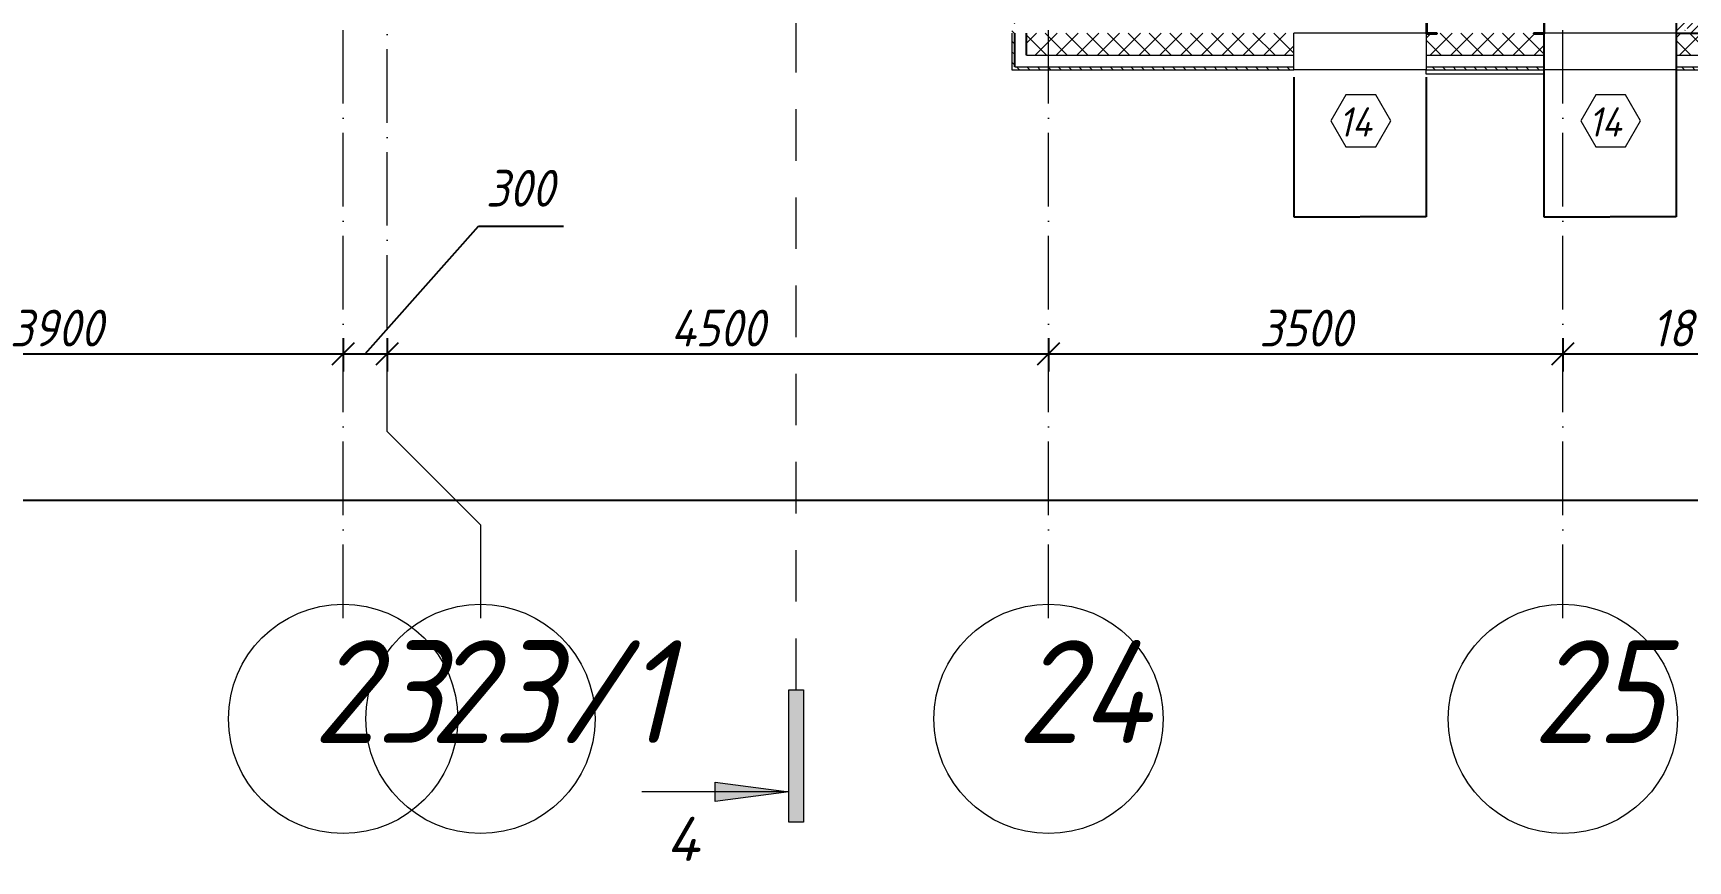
# Model space of a CAD drawing. Header units: millimetres. Extents: x 12986 to 523328, y -9759 to 30092.
# Drawn here: x 144448 to 155708, y -5732 to -100 of the extents above; entities that cross this region are included whole.
import ezdxf

# ---------------------------------------------------------------- set-up
doc = ezdxf.new("R2010")
doc.units = ezdxf.units.MM
doc.linetypes.add('01 Штриховая _4 мм_', pattern=[600, 350, -250])
doc.linetypes.add('50_200_ШТРИХ_1Т_ш5_п1_п1_', pattern=[700.0000000000001, 500.0000000000001, -100, 0, -100])
for name, color, linetype, lineweight in [('A-ANNO-DIMS', 7, 'Continuous', 9), ('A-DETL', 7, 'Continuous', 9), ('A-GENM-1', 7, 'Continuous', 25), ('A-GLAZ-IDEN', 7, 'Continuous', 9), ('A-WALL', 7, 'Continuous', 5), ('A-WALL-1', 7, 'Continuous', 25), ('A-WALL-8', 7, 'Continuous', 9), ('A-WALL-FNSH-1', 7, 'Continuous', 9), ('A-WALL-PATT-1', 7, 'Continuous', 5), ('G-ANNO-SYMB-1', 7, '01 Штриховая _4 мм_', 9), ('I-WALL', 7, 'Continuous', 5), ('S-COLS', 7, 'Continuous', 9), ('S-COLS-1', 7, 'Continuous', 5), ('S-COLS-2', 7, 'Continuous', 25), ('Оси', 7, 'Continuous', 9), ('Оси-1', 7, 'Continuous', 20), ('Оси-2', 7, '50_200_ШТРИХ_1Т_ш5_п1_п1_', 9)]:
    doc.layers.add(name, color=color, linetype=linetype, lineweight=lineweight)
doc.styles.add('ISOCPEUR_I_1', font='isocpeui.ttf', dxfattribs={"width": 0.9, "height": 249.9999999999997})
doc.styles.add('ISOCPEUR_I_2', font='isocpeui.ttf', dxfattribs={"height": 299.9999999999997})
doc.styles.add('ISOCPEUR_I_3', font='isocpeui.ttf', dxfattribs={"width": 0.9, "height": 200})
doc.dimstyles.new('ISO-2_5_0_9К_БОЛЬШОЙ__с_подложкой_', dxfattribs={"dimscale": 304.8, "dimtxt": 248.9952939525788, "dimasz": 0.4921259842519685, "dimexe": 0.3937007874015748, "dimexo": 0, "dimgap": 0.1640419947506562, "dimtad": 1, "dimdec": 0, "dimzin": 0, "dimdsep": 46, "dimtxsty": 'ISOCPEUR_I_1', "dimblk1": 'OBLIQUE', "dimblk2": 'OBLIQUE', "dimsah": 1, "dimcen": 0.09, "dimdle": 0.3937007874015748, "dimazin": 0, "dimtfac": 1, "dimtdec": 4, "dimtix": 1, "dimtmove": 0, "dimatfit": 3, "dimfxl": 1, "dimtvp": 1, "dimtfill": 1, "dimtolj": 1, "dimtzin": 0, "dimarcsym": 2})
doc.dimstyles.new('ISO-2_5_0_9К_БОЛЬШОЙ__с_подложкой__1', dxfattribs={"dimscale": 304.8, "dimtxt": 248.9952939525788, "dimasz": 0.4921259842519685, "dimexe": 0.3937007874015748, "dimexo": 0, "dimgap": 0.1640419947506562, "dimtad": 1, "dimdec": 0, "dimzin": 0, "dimdsep": 46, "dimtxsty": 'ISOCPEUR_I_1', "dimblk1": 'OBLIQUE', "dimblk2": 'OBLIQUE', "dimsah": 1, "dimcen": 0.09, "dimdle": 0.3937007874015748, "dimazin": 0, "dimtfac": 1, "dimtdec": 4, "dimtix": 1, "dimtmove": 1, "dimatfit": 3, "dimfxl": 1, "dimtvp": 1, "dimtfill": 1, "dimtolj": 1, "dimtzin": 0, "dimarcsym": 2})
doc.dimstyles.new('ISO-2_5_0_9К_БОЛЬШОЙ__с_подложкой__2', dxfattribs={"dimscale": 304.8, "dimtxt": 248.9952939525788, "dimasz": 0.4921259842519685, "dimexe": 0.3937007874015748, "dimexo": 0, "dimgap": 0.1640419947506562, "dimtad": 1, "dimdec": 0, "dimzin": 0, "dimdsep": 46, "dimtxsty": 'ISOCPEUR_I_1', "dimblk1": 'OBLIQUE', "dimblk2": 'OBLIQUE', "dimsah": 1, "dimcen": 0.09, "dimdle": 0.3937007874015748, "dimazin": 0, "dimtfac": 1, "dimtdec": 4, "dimtix": 1, "dimtmove": 2, "dimatfit": 3, "dimfxl": 1, "dimtvp": 1, "dimtfill": 1, "dimtolj": 1, "dimtzin": 0, "dimarcsym": 2})
doc.dimstyles.get("Standard").update_dxf_attribs({"dimtxt": 0.18, "dimasz": 0.18, "dimexe": 0.18, "dimexo": 0.0625, "dimgap": 0.09, "dimtad": 0, "dimtih": 1, "dimtoh": 1, "dimdec": 4, "dimzin": 0, "dimdsep": 46, "dimtxsty": 'Standard', "dimcen": 0.09, "dimadec": 0, "dimazin": 0, "dimtfac": 1, "dimtdec": 4, "dimtofl": 0, "dimtmove": 0, "dimatfit": 3, "dimfxl": 1, "dimtolj": 1, "dimtzin": 0, "dimarcsym": 0})
pattern_1 = [(135, (61996.89328478048, 0), (-35.35533905932738, -35.35533905932737), [])]

# ---------------------------------------------------------------- blocks, each defined once
blk = doc.blocks.new('BSC_Колонна _Прямоугольная - 250х900-V17-АР1_Кладочный план 1 этажа')
at = {"layer": 'S-COLS-1'}
h = blk.add_hatch(dxfattribs=at)
h.set_pattern_fill('FP_35', color=256, style=0, pattern_type=2)
h.set_pattern_definition([(45, (-94080, -25), (-57.02462636878913, 57.02462636878913), []), (45, (-94022.975, -25), (-57.02462636878913, 57.02462636878913), [100.806, -20.161, 3.353, -16.808])])
h.paths.add_polyline_path([(-449.9999999998803, -125.0000000000062), (450.0000000000883, -124.9999999999976), (450.0000000000883, 124.9999999999889), (-449.9999999998803, 124.9999999999889)], flags=0)
at = {"layer": 'S-COLS-2'}
for p, q in [((449.9999999999999, 125), (-450.0000000000001, 124.9999999999994)), ((-450.0000000000001, 124.9999999999994), (-449.9999999999953, -124.9999999999999)), ((449.9999999999998, -124.999999999992), (449.9999999999999, 125)), ((-449.9999999999953, -124.9999999999999), (449.9999999999998, -124.999999999992))]:
    blk.add_line(p, q, dxfattribs=at)
blk = doc.blocks.new('Фахверк_СКБ_Уголок - Ф-11_200х2500 h-26914022-АР1_Кладочный план 1 этажа')
at = {"layer": 'A-GENM-1'}
for p, q in [((199.9999999999932, 156.0000000000034), (124.9999999999923, 156.0000000000034)), ((124.9999999999923, 156.0000000000034), (124.9999999999923, 81.00000000000361)), ((130.9999999999933, 81.00000000000361), (130.9999999999933, 150.0000000000029)), ((130.9999999999933, 150.0000000000029), (199.9999999999932, 150.0000000000029)), ((199.9999999999932, 150.0000000000029), (199.9999999999932, 156.0000000000034)), ((124.9999999999923, 81.00000000000361), (130.9999999999933, 81.00000000000361)), ((130.9999999999926, 19.00000000000922), (124.9999999999923, 19.00000000000922)), ((124.9999999999923, 19.00000000000922), (124.9999999999923, -55.99999999999103)), ((130.9999999999926, -49.99999999999053), (130.9999999999926, 19.00000000000922)), ((124.9999999999923, -55.99999999999103), (199.9999999999924, -55.99999999999103)), ((199.9999999999924, -49.99999999999053), (130.9999999999926, -49.99999999999053)), ((199.9999999999924, -55.99999999999103), (199.9999999999924, -49.99999999999053))]:
    blk.add_line(p, q, dxfattribs=at)
blk = doc.blocks.new('Ось сетки - Круг_Ø6_00__ISO-2_5_0_9K_ кружки поменьше-23056867-АР1_Кладочный план 1 этажа')
at = {"layer": 'Оси-1'}
blk.add_circle((0, 0), 2.600000000000002, dxfattribs=at)
blk = doc.blocks.new('_Oblique')
at = {"color": 0, "linetype": 'ByBlock', "lineweight": -2}
blk.add_line((-0.5, -0.5), (0.5, 0.5), dxfattribs=at)
blk = doc.blocks.new('DIMBLOCK41-АР1_Кладочный план 1 этажа')
at = {"layer": 'A-ANNO-DIMS', "color": 0, "lineweight": -2, "transparency": 16777216}
for p, q in [((142656.8932504233, -2175.937461244399), (142656.8932504233, -2402.003478422513)), ((146556.893250423, -2175.937461244412), (146556.893250423, -2402.003478422513)), ((142536.8932504233, -2282.003478422513), (146676.893250423, -2282.003478422513))]:
    blk.add_line(p, q, dxfattribs=at)
at = {"layer": 'Defpoints', "color": 0, "transparency": 16777216}
for p in [(142656.8932504233, -2175.937461244399), (146556.893250423, -2175.937461244412), (146556.893250423, -2282.003478422513)]:
    blk.add_point(p, dxfattribs=at)
at = {"layer": 'A-ANNO-DIMS', "color": 0, "lineweight": -2, "transparency": 16777216, "xscale": 150, "yscale": 150, "zscale": 150, "rotation": 180}
blk.add_blockref('_Oblique', (142656.8932504233, -2282.003478422513), dxfattribs=at)
at = {"layer": 'A-ANNO-DIMS', "color": 0, "lineweight": -2, "transparency": 16777216, "xscale": 150, "yscale": 150, "zscale": 150}
blk.add_blockref('_Oblique', (146556.893250423, -2282.003478422513), dxfattribs=at)
at = {"layer": 'A-ANNO-DIMS', "color": 0, "transparency": 16777216, "insert": (144606.8932504231, -2107.003478422513), "char_height": 249.9999999999997, "width": 758.4779723478551, "attachment_point": 5, "style": 'ISOCPEUR_I_1', "bg_fill": 3, "box_fill_scale": 1.1, "bg_fill_color": 256, "bg_fill_true_color": 13158600, "bg_fill_transparency": 0}
blk.add_mtext('\\A1;3900', dxfattribs=at)
blk = doc.blocks.new('DIMBLOCK42-АР1_Кладочный план 1 этажа')
at = {"layer": 'A-ANNO-DIMS', "color": 0, "lineweight": -2, "transparency": 16777216}
for p, q in [((146706.8932504234, -2282.003478422513), (147478.2874320596, -1414.007195830713)), ((147478.2874320596, -1414.007195830713), (148056.2419775141, -1414.007195830713)), ((146556.893250423, -2175.937461244412), (146556.893250423, -2402.003478422513)), ((146856.8932504238, -2175.937461244408), (146856.8932504238, -2402.003478422513)), ((146436.893250423, -2282.003478422513), (146976.8932504238, -2282.003478422513))]:
    blk.add_line(p, q, dxfattribs=at)
at = {"layer": 'Defpoints', "color": 0, "transparency": 16777216}
for p in [(146556.893250423, -2175.937461244412), (146856.8932504238, -2175.937461244408), (146856.8932504238, -2282.003478422513)]:
    blk.add_point(p, dxfattribs=at)
at = {"layer": 'A-ANNO-DIMS', "color": 0, "lineweight": -2, "transparency": 16777216, "xscale": 150, "yscale": 150, "zscale": 150, "rotation": 180}
blk.add_blockref('_Oblique', (146556.893250423, -2282.003478422513), dxfattribs=at)
at = {"layer": 'A-ANNO-DIMS', "color": 0, "lineweight": -2, "transparency": 16777216, "xscale": 150, "yscale": 150, "zscale": 150}
blk.add_blockref('_Oblique', (146856.8932504238, -2282.003478422513), dxfattribs=at)
at = {"layer": 'A-ANNO-DIMS', "color": 0, "transparency": 16777216, "insert": (147528.2874320596, -1030.67386249738), "char_height": 249.9999999999997, "width": 568.8584792608915, "attachment_point": 1, "line_spacing_factor": 1.149209049011902, "style": 'ISOCPEUR_I_1', "bg_fill": 3, "box_fill_scale": 1.1, "bg_fill_color": 256, "bg_fill_true_color": 13158600, "bg_fill_transparency": 0}
blk.add_mtext('\\A1;300', dxfattribs=at)
blk = doc.blocks.new('DIMBLOCK43-АР1_Кладочный план 1 этажа')
at = {"layer": 'A-ANNO-DIMS', "color": 0, "lineweight": -2, "transparency": 16777216}
for p, q in [((146856.8932504238, -2175.937461244408), (146856.8932504238, -2402.003478422513)), ((151356.893250423, -2175.937461244427), (151356.893250423, -2402.003478422513)), ((146736.8932504238, -2282.003478422513), (151476.893250423, -2282.003478422513))]:
    blk.add_line(p, q, dxfattribs=at)
at = {"layer": 'Defpoints', "color": 0, "transparency": 16777216}
for p in [(146856.8932504238, -2175.937461244408), (151356.893250423, -2175.937461244427), (151356.893250423, -2282.003478422513)]:
    blk.add_point(p, dxfattribs=at)
at = {"layer": 'A-ANNO-DIMS', "color": 0, "lineweight": -2, "transparency": 16777216, "xscale": 150, "yscale": 150, "zscale": 150, "rotation": 180}
blk.add_blockref('_Oblique', (146856.8932504238, -2282.003478422513), dxfattribs=at)
at = {"layer": 'A-ANNO-DIMS', "color": 0, "lineweight": -2, "transparency": 16777216, "xscale": 150, "yscale": 150, "zscale": 150}
blk.add_blockref('_Oblique', (151356.893250423, -2282.003478422513), dxfattribs=at)
at = {"layer": 'A-ANNO-DIMS', "color": 0, "transparency": 16777216, "insert": (149106.8932504234, -2107.003478422513), "char_height": 249.9999999999997, "width": 781.4621533280933, "attachment_point": 5, "style": 'ISOCPEUR_I_1', "bg_fill": 3, "box_fill_scale": 1.1, "bg_fill_color": 256, "bg_fill_true_color": 13158600, "bg_fill_transparency": 0}
blk.add_mtext('\\A1;4500', dxfattribs=at)
blk = doc.blocks.new('DIMBLOCK44-АР1_Кладочный план 1 этажа')
at = {"layer": 'A-ANNO-DIMS', "color": 0, "lineweight": -2, "transparency": 16777216}
for p, q in [((151356.893250423, -2175.937461244427), (151356.893250423, -2402.003478422513)), ((154856.8932504238, -2175.937461244438), (154856.8932504238, -2402.003478422513)), ((151236.893250423, -2282.003478422513), (154976.8932504238, -2282.003478422513))]:
    blk.add_line(p, q, dxfattribs=at)
at = {"layer": 'Defpoints', "color": 0, "transparency": 16777216}
for p in [(151356.893250423, -2175.937461244427), (154856.8932504238, -2175.937461244438), (154856.8932504238, -2282.003478422513)]:
    blk.add_point(p, dxfattribs=at)
at = {"layer": 'A-ANNO-DIMS', "color": 0, "lineweight": -2, "transparency": 16777216, "xscale": 150, "yscale": 150, "zscale": 150, "rotation": 180}
blk.add_blockref('_Oblique', (151356.893250423, -2282.003478422513), dxfattribs=at)
at = {"layer": 'A-ANNO-DIMS', "color": 0, "lineweight": -2, "transparency": 16777216, "xscale": 150, "yscale": 150, "zscale": 150}
blk.add_blockref('_Oblique', (154856.8932504238, -2282.003478422513), dxfattribs=at)
at = {"layer": 'A-ANNO-DIMS', "color": 0, "transparency": 16777216, "insert": (153106.8932504234, -2107.003478422513), "char_height": 249.9999999999997, "width": 758.4779723478551, "attachment_point": 5, "style": 'ISOCPEUR_I_1', "bg_fill": 3, "box_fill_scale": 1.1, "bg_fill_color": 256, "bg_fill_true_color": 13158600, "bg_fill_transparency": 0}
blk.add_mtext('\\A1;3500', dxfattribs=at)
blk = doc.blocks.new('DIMBLOCK45-АР1_Кладочный план 1 этажа')
at = {"layer": 'A-ANNO-DIMS', "color": 0, "lineweight": -2, "transparency": 16777216}
for p, q in [((154856.8932504238, -2175.937461244438), (154856.8932504238, -2402.003478422513)), ((156656.8932504233, -2175.937461244444), (156656.8932504233, -2402.003478422513)), ((154736.8932504238, -2282.003478422513), (156776.8932504233, -2282.003478422513))]:
    blk.add_line(p, q, dxfattribs=at)
at = {"layer": 'Defpoints', "color": 0, "transparency": 16777216}
for p in [(154856.8932504238, -2175.937461244438), (156656.8932504233, -2175.937461244444), (156656.8932504233, -2282.003478422513)]:
    blk.add_point(p, dxfattribs=at)
at = {"layer": 'A-ANNO-DIMS', "color": 0, "lineweight": -2, "transparency": 16777216, "xscale": 150, "yscale": 150, "zscale": 150, "rotation": 180}
blk.add_blockref('_Oblique', (154856.8932504238, -2282.003478422513), dxfattribs=at)
at = {"layer": 'A-ANNO-DIMS', "color": 0, "lineweight": -2, "transparency": 16777216, "xscale": 150, "yscale": 150, "zscale": 150}
blk.add_blockref('_Oblique', (156656.8932504233, -2282.003478422513), dxfattribs=at)
at = {"layer": 'A-ANNO-DIMS', "color": 0, "transparency": 16777216, "insert": (155756.8932504235, -2107.003478422513), "char_height": 249.9999999999997, "width": 701.0175198972601, "attachment_point": 5, "style": 'ISOCPEUR_I_1', "bg_fill": 3, "box_fill_scale": 1.1, "bg_fill_color": 256, "bg_fill_true_color": 13158600, "bg_fill_transparency": 0}
blk.add_mtext('\\A1;1800', dxfattribs=at)
blk = doc.blocks.new('DIMBLOCK54-АР1_Кладочный план 1 этажа')
at = {"layer": 'A-ANNO-DIMS', "color": 0, "lineweight": -2, "transparency": 16777216}
for p, q in [((62106.89328478125, -3174.591104927445), (62106.89328478125, -3400.657122105833)), ((187006.893250423, -3174.591104927842), (187006.893250423, -3400.657122105833)), ((61986.89328478125, -3280.657122105833), (122782.6936598567, -3280.657122105833)), ((187126.893250423, -3280.657122105833), (123784.9095689476, -3280.657122105833))]:
    blk.add_line(p, q, dxfattribs=at)
at = {"layer": 'Defpoints', "color": 0, "transparency": 16777216}
for p in [(62106.89328478125, -3174.591104927445), (187006.893250423, -3174.591104927842), (187006.893250423, -3280.657122105833)]:
    blk.add_point(p, dxfattribs=at)
at = {"layer": 'A-ANNO-DIMS', "color": 0, "lineweight": -2, "transparency": 16777216, "xscale": 150, "yscale": 150, "zscale": 150, "rotation": 180}
blk.add_blockref('_Oblique', (62106.89328478125, -3280.657122105833), dxfattribs=at)
at = {"layer": 'A-ANNO-DIMS', "color": 0, "lineweight": -2, "transparency": 16777216, "xscale": 150, "yscale": 150, "zscale": 150}
blk.add_blockref('_Oblique', (187006.893250423, -3280.657122105833), dxfattribs=at)
at = {"layer": 'A-ANNO-DIMS', "color": 0, "transparency": 16777216, "insert": (122732.1812708764, -2904.04318550504), "char_height": 249.9999999999997, "width": 1103.240687051426, "attachment_point": 1, "line_spacing_factor": 1.149209049011902, "style": 'ISOCPEUR_I_1', "bg_fill": 3, "box_fill_scale": 1.1, "bg_fill_color": 256, "bg_fill_true_color": 13158600, "bg_fill_transparency": 0}
blk.add_mtext('\\A1;124900', dxfattribs=at)
blk = doc.blocks.new('Разрез - Концевая часть разреза пр_-17661887-АР1_Кладочный план 1 этажа')
at = {"layer": 'G-ANNO-SYMB-1'}
for points in [[(1.615542552166342e-15, 0.5), (2.114974861910923e-15, -0.5), (-8.999999999999996, -0.5), (-8.999999999999996, 0.5)], [(-6.292023674039348, -5.499999999999985), (-7.608548649913294, -5.49999999999998), (-6.950286161976322, -0.5000000000000101)]]:
    blk.add_hatch(color=256, dxfattribs=at).paths.add_polyline_path(points, flags=0)
for p, q in [((1.615542552166342e-15, 0.5), (-8.999999999999996, 0.5)), ((-8.999999999999996, 0.5), (-8.999999999999996, -0.5)), ((1.615542552166342e-15, -0.5), (1.615542552166342e-15, 0.5)), ((-8.999999999999995, -0.5), (2.114974861910923e-15, -0.5)), ((-6.950286161976322, -0.5000000000000101), (-7.608548649913294, -5.49999999999998)), ((-6.950286161976321, -0.5000000000000137), (-6.950286161976305, -10.50000000000001)), ((-6.292023674039348, -5.499999999999985), (-6.950286161976322, -0.5000000000000101)), ((-7.608548649913294, -5.49999999999998), (-6.292023674039348, -5.499999999999985))]:
    blk.add_line(p, q, dxfattribs=at)
blk = doc.blocks.new('AAR_СКБ_Марка_Окна_Перемычка и проем - Марка проема-25443838-АР1_Кладочный план 1 этажа')
at = {"layer": 'A-GLAZ-IDEN'}
for p, q in [((-0.9678758116687644, -0.9840735043145652), (-1.985527685054408, -2.746698253436142)), ((1.067427935102521, -0.9840735043145681), (-0.9678758116687641, -0.9840735043145654)), ((2.085079808488153, -2.746698253436158), (1.067427935102521, -0.9840735043145679)), ((-1.985527685054408, -2.74669825343614), (-0.967875811668773, -4.509323002557723)), ((1.067427935102504, -4.50932300255773), (2.085079808488153, -2.746698253436157)), ((-0.9678758116687729, -4.509323002557723), (1.067427935102504, -4.50932300255773))]:
    blk.add_line(p, q, dxfattribs=at)
blk = doc.blocks.new('DIMBLOCK337-АР1_Кладочный план 1 этажа')
at = {"layer": 'A-ANNO-DIMS', "color": 0, "lineweight": -2, "transparency": 16777216}
for p, q in [((153026.8933324314, -400.0624946655564), (153026.8933324314, -1349.971120667365)), ((153926.8933324314, -400.0624946655593), (153926.8933324314, -1349.971120667364)), ((153027.0733324314, -1349.791120667365), (153476.2633324314, -1349.791120667365)), ((153926.7133324314, -1349.791120667365), (153477.5233324314, -1349.791120667365))]:
    blk.add_line(p, q, dxfattribs=at)
at = {"layer": 'A-ANNO-DIMS', "color": 0, "transparency": 16777216}
for points in [[(153027.0733324314, -1349.761120667365), (153027.0733324314, -1349.821120667365), (153026.8933324314, -1349.791120667365)], [(153926.7133324314, -1349.761120667365), (153926.7133324314, -1349.821120667365), (153926.8933324314, -1349.791120667365)]]:
    blk.add_solid(points, dxfattribs=at)
at = {"layer": 'Defpoints', "color": 0, "transparency": 16777216}
for p in [(153026.8933324314, -399.9999946655564), (153926.8933324314, -399.9999946655593), (153926.8933324314, -1349.791120667365)]:
    blk.add_point(p, dxfattribs=at)
at = {"layer": 'A-ANNO-DIMS', "color": 0, "transparency": 16777216, "insert": (153476.8933324314, -1349.791120667365), "char_height": 0.18, "width": 455.0867834087132, "attachment_point": 5}
blk.add_mtext('\\A1;900.0000', dxfattribs=at)
blk = doc.blocks.new('DIMBLOCK338-АР1_Кладочный план 1 этажа')
at = {"layer": 'A-ANNO-DIMS', "color": 0, "lineweight": -2, "transparency": 16777216}
for p, q in [((154726.893332433, -103.1104946659912), (154726.893332433, -1349.971120667365)), ((155626.893332433, -103.1103798083346), (155626.893332433, -1349.971120667365)), ((154727.0733324329, -1349.791120667365), (155176.263332433, -1349.791120667365)), ((155626.713332433, -1349.791120667365), (155177.523332433, -1349.791120667365))]:
    blk.add_line(p, q, dxfattribs=at)
at = {"layer": 'A-ANNO-DIMS', "color": 0, "transparency": 16777216}
for points in [[(154727.0733324329, -1349.761120667365), (154727.0733324329, -1349.821120667365), (154726.893332433, -1349.791120667365)], [(155626.713332433, -1349.761120667365), (155626.713332433, -1349.821120667365), (155626.893332433, -1349.791120667365)]]:
    blk.add_solid(points, dxfattribs=at)
at = {"layer": 'Defpoints', "color": 0, "transparency": 16777216}
for p in [(154726.893332433, -103.0479946659912), (155626.893332433, -103.0478798083346), (155626.893332433, -1349.791120667365)]:
    blk.add_point(p, dxfattribs=at)
at = {"layer": 'A-ANNO-DIMS', "color": 0, "transparency": 16777216, "insert": (155176.893332433, -1349.791120667365), "char_height": 0.18, "width": 455.0867834087132, "attachment_point": 5}
blk.add_mtext('\\A1;900.0000', dxfattribs=at)

msp = doc.modelspace()

# ---------------------------------------------------------------- hatches: boundary and pattern name
at = {"layer": 'A-WALL-PATT-1'}
h = msp.add_hatch(dxfattribs=at)
h.set_pattern_fill('FP_18', color=256, style=0, pattern_type=2)
h.set_pattern_definition(pattern_1)
h.paths.add_polyline_path([(151126.8932847818, -329.9999946645607), (151126.8932847818, 7426.970622823075), (151356.8932847818, 7426.970622823075), (151356.8932847818, 7446.97062282311), (151106.8932847818, 7446.970622823075), (151106.8932847818, -329.9999946645607)], flags=0)
h = msp.add_hatch(dxfattribs=at)
h.set_pattern_fill('FP_2', color=256, style=0, pattern_type=2)
h.set_pattern_definition([(45, (61996.89328478048, 0), (-70.71067811865476, 70.71067811865476), []), (135, (61996.89328478048, 0), (-70.71067811865476, -70.71067811865474), [])])
h.paths.add_polyline_path([(181257.8933145503, -249.9999946647175), (181326.8933145503, -249.9999946647175), (181326.3715754198, -105.9999946647935), (181257.8933145503, -105.9999946647935), (181257.8933145503, -99.99999466470824), (179926.8933324328, -99.9999946646476), (179926.8933324328, -249.9999946646568), (180503.6023421914, -249.9999946646741)], flags=0)
h.paths.add_polyline_path([(178045.8933324328, -249.9999946647175), (179026.8933324328, -249.9999946647175), (179026.3715933023, -105.9999946647849), (178957.8933324328, -105.9999946647849), (178957.8933324328, -99.9999946646476), (178045.8933324328, -99.9999946646476), (178045.8933324328, -105.9999946647935), (177976.8933324328, -105.9999946647935), (177976.8933324328, -249.9999946647175)], flags=0)
h.paths.add_polyline_path([(187076.8932847814, -249.9999946647175), (187076.8932847814, -99.99999466471691), (185595.8932958361, -99.99999466471691), (185595.8932958361, -105.9999946648108), (185526.8932958361, -105.9999946648108), (185526.8932958361, -249.9999946647175), (186632.6648421914, -249.9999946647175)], flags=0)
h.paths.add_polyline_path([(170026.8932847804, -249.9999946647175), (170026.8932847804, -99.9999946646476), (169126.8932847813, -99.9999946646476), (169126.8932847813, -249.9999946646568), (169777.7429671914, -249.9999946647001)], flags=0)
h.paths.add_polyline_path([(174526.8932668989, -249.9999946647175), (175676.8933324328, -249.9999946646568), (175676.3715933023, -105.9999946647762), (175607.8933324327, -105.9999946647762), (175607.8933324327, -99.9999946646476), (174526.8932668989, -99.9999946646476)], flags=0)
h.paths.add_polyline_path([(183226.893295836, -249.9999946647175), (183226.3715567056, -105.9999946647935), (183157.893295836, -105.9999946647935), (183157.893295836, -99.99999466471691), (182226.8933145503, -99.99999466471691), (182226.8933145503, -249.9999946647175), (183157.893295836, -249.9999946647175)], flags=0)
h.paths.add_polyline_path([(163648.6804671914, -249.9999946646568), (164876.8932550123, -249.9999946646568), (164876.371545651, -105.9999946647415), (164807.8932847814, -105.9999946647415), (164807.8932847814, -99.9999946646476), (162895.8932847813, -99.9999946646476), (162895.8932847813, -105.9999946647502), (162826.8933503155, -105.9999946647502), (162826.8933503155, -249.9999946646568), (162895.8932847813, -249.9999946646568)], flags=0)
h.paths.add_polyline_path([(168213.8498065205, -249.9999946646568), (168226.8932847814, -249.9999946646568), (168226.371545651, -105.9999946647589), (168157.8932847814, -105.9999946647589), (168157.8932847814, -99.9999946646476), (167245.8932550124, -99.9999946646476), (167245.8932550124, -105.9999946647589), (167176.8932550124, -105.9999946647589), (167176.8932550124, -249.9999946646568), (168157.8932847814, -249.9999946646568)], flags=0)
h.paths.add_polyline_path([(173626.893266899, -249.9999946646568), (173626.3715277685, -105.9999946647762), (173557.8932668989, -105.9999946647762), (173557.8932668989, -99.9999946646476), (172795.8932251743, -99.9999946646476), (172795.8932251743, -105.9999946647762), (172726.8932251743, -105.9999946647762), (172726.8932251743, -249.9999946646568), (173613.8497886381, -249.9999946646568)], flags=0)
h.paths.add_polyline_path([(171476.8932847804, -249.9999946646568), (171826.8932251743, -249.9999946645788), (171826.3714860439, -105.9999946647675), (171757.8932251743, -105.9999946647675), (171757.8932251743, -99.9999946646476), (171545.8931954053, -99.9999946646476), (171545.8931954053, -105.9999946647762), (171476.8932847804, -105.9999946647762)], flags=0)
h.paths.add_polyline_path([(160126.8933324332, -249.9999946645788), (160126.3716409567, -105.9999946647329), (160057.8933800872, -105.9999946647329), (160057.8933800872, -99.9999946646476), (159145.8933324331, -99.9999946646476), (159145.8933324331, -105.9999946647329), (159076.8933324331, -105.9999946647329), (159076.8933324331, -249.9999946645788), (159145.8933324331, -249.9999946645788)], flags=0)
h.paths.add_polyline_path([(154455.0867171914, -249.9999946645788), (154726.8933324331, -249.9999946645788), (154726.3715933026, -105.9999946647069), (154657.893332433, -105.9999946647069), (154657.893332433, -99.9999946645783), (154001.8933324331, -99.9999946645783), (154001.8933324331, -105.9999946647155), (153926.8933324316, -105.9999946647155), (153926.8933324316, -249.9999946645788)], flags=0)
h.paths.add_polyline_path([(156526.893302664, -249.9999946645788), (156776.893332433, -249.9999946645788), (156776.3715933026, -105.9999946647155), (156707.8933324331, -105.9999946647155), (156707.8933324331, -99.9999946645783), (155626.8933733528, -100.0000000019437), (155626.8933324331, -249.9999946645788)], flags=0)
h.paths.add_polyline_path([(161026.8933324332, -249.9999946645788), (161926.8932847818, -249.9999837422959), (161926.8932847818, -99.9999946646476), (161026.8933644569, -100.0000000019437)], flags=0)
h.paths.add_polyline_path([(151206.8932847818, -249.9999946645788), (153026.8933324316, -249.9999946645788), (153026.8933324316, -99.9999946645783), (151206.8932847818, -99.9999946645783)], flags=0)
h = msp.add_hatch(dxfattribs=at)
h.set_pattern_fill('FP_18', color=256, style=0, pattern_type=2)
h.set_pattern_definition(pattern_1)
h.paths.add_polyline_path([(179026.8933324328, -349.9999946646947), (179026.8933324328, -329.9999946646993), (177976.8933324328, -329.99999466463), (177976.8933324328, -349.9999946646947), (178971.3367171914, -349.9999946646947)], flags=0)
h.paths.add_polyline_path([(175676.8933324328, -349.9999946646947), (175676.8933324328, -329.9999946646993), (174526.8932668989, -329.99999466463), (174526.8932668989, -349.9999946646947)], flags=0)
h.paths.add_polyline_path([(187226.8932847814, -349.9999946646947), (187306.8932847814, -349.9999946646947), (187306.8932847814, -329.9999946646993), (185526.8932958361, -329.9999946646993), (185526.8932958361, -349.9999946646947), (187076.8932847814, -349.9999946646947)], flags=0)
h.paths.add_polyline_path([(173626.8932668989, -349.9999946646947), (173626.8932668989, -329.9999946646993), (172726.8932251743, -329.99999466463), (172726.8932251743, -349.9999946646254), (172842.2742171914, -349.9999946646341)], flags=0)
h.paths.add_polyline_path([(179926.8933324328, -349.9999946646947), (181326.8933145503, -349.9999946646947), (181326.8933145503, -329.9999946646993), (179926.8933324328, -329.9999946646993)], flags=0)
h.paths.add_polyline_path([(182226.8933145503, -349.9999946646947), (183226.893295836, -349.9999946646947), (183226.893295836, -329.9999946646993), (182226.8933145503, -329.9999946646993)], flags=0)
h.paths.add_polyline_path([(154726.8933324331, -349.9999946646254), (154726.8933324331, -329.9999946645607), (153926.8933324316, -329.99999466463), (153926.8933324316, -349.9999946646254), (154455.0867171914, -349.9999946646254)], flags=0)
h.paths.add_polyline_path([(156776.893332433, -349.9999946646254), (156776.893332433, -329.99999466463), (155626.8933324331, -329.9999946645607), (155626.8933324331, -349.9999946646254)], flags=0)
h.paths.add_polyline_path([(169777.7429671914, -349.9999946646254), (170026.8932847804, -349.9999946646254), (170026.8932847804, -329.99999466463), (169126.8932847813, -329.99999466463), (169126.8932847813, -349.9999946646254)], flags=0)
h.paths.add_polyline_path([(159076.8933324331, -349.9999946646254), (160126.8933324332, -349.9999946646254), (160126.8933324332, -329.99999466463), (159076.8933324331, -329.99999466463)], flags=0)
h.paths.add_polyline_path([(161026.8933324332, -349.9999946646254), (161926.8933503155, -349.9999946646254), (161926.8933503155, -329.99999466463), (161026.8933324332, -329.99999466463)], flags=0)
h.paths.add_polyline_path([(162826.8933503155, -349.9999946646254), (164876.8932550124, -349.9999946646254), (164876.8932550124, -329.99999466463), (162826.8933503155, -329.99999466463)], flags=0)
h.paths.add_polyline_path([(153026.8933324316, -349.9999946646254), (153026.8933324316, -329.9999946645607), (151106.8932847818, -329.9999946645607), (151106.8932847818, -349.9999946645561), (151390.5554671914, -349.9999946645648)], flags=0)
h.paths.add_polyline_path([(168226.8932847814, -349.9999946646254), (168226.8932847814, -329.99999466463), (167176.8932550124, -329.99999466463), (167176.8932550124, -349.9999946646254)], flags=0)
h.paths.add_polyline_path([(171476.8932847804, -349.9999946646254), (171826.8932251743, -349.9999946646254), (171826.8932251743, -329.99999466463), (171476.8932847804, -329.9999946646993)], flags=0)

# ---------------------------------------------------------------- linework, layer by layer
at = {"layer": 'A-DETL'}
msp.add_line((151106.8932847817, -99.9999946645783), (151106.8932847817, -349.9999946645561), dxfattribs=at)
at = {"layer": 'A-WALL'}
for p, q in [((153926.8933324314, -349.9999946645981), (153026.8933324314, -349.9999946645952)), ((155626.8933324329, -349.9999946646035), (154726.893332433, -349.9999946646006))]:
    msp.add_line(p, q, dxfattribs=at)
at = {"layer": 'A-WALL-1'}
for p, q in [((151126.8932847817, -329.9999946645607), (151126.8932847817, -99.9999946645783)), ((151206.8932847817, -249.9999946645788), (151206.8932847817, -99.9999946645783))]:
    msp.add_line(p, q, dxfattribs=at)
at = {"layer": 'A-WALL-8'}
for p, q in [((153026.8933324315, -329.9999946645607), (153026.8933324315, -100.0000000019178)), ((153926.8933324314, -105.9999946647091), (153926.8933324314, -329.99999466463)), ((154726.893332433, -329.9999946645607), (154726.893332433, -105.9999946647006)), ((155626.893332433, -100.0000000019356), (155626.893332433, -329.9999946645607)), ((151126.8932847817, -329.9999946645607), (153026.8933324315, -329.9999946645607)), ((151206.8932847817, -249.9999946645788), (153026.8933324315, -249.9999946645788)), ((153926.8933324315, -249.9999946645788), (154726.893332433, -249.9999946645788)), ((153926.8933324314, -329.99999466463), (154726.893332433, -329.9999946645607)), ((155626.893332433, -249.9999946645788), (156776.893332433, -249.9999946645788)), ((155626.893332433, -329.9999946645607), (156776.893332433, -329.99999466463))]:
    msp.add_line(p, q, dxfattribs=at)
at = {"layer": 'A-WALL-FNSH-1'}
for p, q in [((153026.8933324315, -349.9999946646254), (153026.8933324315, -329.9999946645607)), ((153926.8933324314, -329.99999466463), (153926.8933324314, -349.9999946646254)), ((154726.893332433, -349.9999946646254), (154726.893332433, -329.9999946645607)), ((155626.893332433, -329.9999946645607), (155626.893332433, -349.9999946646254)), ((151106.8932847817, -349.9999946645561), (153026.8933324315, -349.9999946646254)), ((153926.8933324314, -349.9999946646254), (154726.893332433, -349.9999946646254)), ((155626.893332433, -349.9999946646254), (156776.893332433, -349.9999946646254))]:
    msp.add_line(p, q, dxfattribs=at)
at = {"layer": 'I-WALL'}
for p, q in [((153926.8933324314, -100.0000000019348), (153026.8933324314, -100.0000000019319)), ((155626.893302664, -100.0000000019403), (154732.893332433, -100.0000000019374)), ((153926.8933324314, -379.9999946646312), (153926.8933324314, -349.9999946646312)), ((154726.893332433, -379.9999946646389), (153926.8933324314, -379.9999946646312)), ((154726.893332433, -379.9999946646389), (154726.893332433, -349.9999946646389))]:
    msp.add_line(p, q, dxfattribs=at)
at = {"layer": 'Оси'}
for p, q in [((146856.8932504238, -2810.000000001915), (147491.8932504238, -3445.000000001918)), ((147491.8932504238, -3445.000000001918), (147491.8932504238, -4080.000000001917))]:
    msp.add_line(p, q, dxfattribs=at)
at = {"layer": 'Оси-2'}
for p, q in [((146556.893250423, -4080.000000001914), (146556.8932504231, 28636.94316106613)), ((146856.8932504238, -2810.000000001915), (146856.8932504239, 28636.94316106614)), ((151356.893250423, -4080.000000001929), (151356.8932504231, 28636.94316106612)), ((154856.8932504238, -4080.00000000194), (154856.8932504239, 28636.94316106611))]:
    msp.add_line(p, q, dxfattribs=at)

# ---------------------------------------------------------------- block references
at = {"layer": 'A-GENM-1'}
msp.add_blockref('Фахверк_СКБ_Уголок - Ф-11_200х2500 h-26914022-АР1_Кладочный план 1 этажа', (153801.893332433, -49.99999466472509), dxfattribs=at)
at = {"layer": 'A-GENM-1', "rotation": 180}
msp.add_blockref('Фахверк_СКБ_Уголок - Ф-11_200х2500 h-26914022-АР1_Кладочный план 1 этажа', (154857.893332433, 50.00000533529892), dxfattribs=at)
at = {"layer": 'A-GLAZ-IDEN', "xscale": 99.99999999999993, "yscale": 99.99999999999993, "zscale": 99.99999999999993}
for p in [(153476.8933324314, -422.1192241796782), (155176.8933324329, -422.1192241796836)]:
    msp.add_blockref('AAR_СКБ_Марка_Окна_Перемычка и проем - Марка проема-25443838-АР1_Кладочный план 1 этажа', p, dxfattribs=at)
at = {"layer": 'G-ANNO-SYMB-1', "extrusion": (0, 0, -1), "xscale": 99.99999999999993, "yscale": 99.99999999999993, "zscale": 99.99999999999993, "rotation": 90.00000000000001}
msp.add_blockref('Разрез - Концевая часть разреза пр_-17661887-АР1_Кладочный план 1 этажа', (-149639.5380114756, -4568.160566126797), dxfattribs=at)
at = {"layer": 'S-COLS'}
msp.add_blockref('BSC_Колонна _Прямоугольная - 250х900-V17-АР1_Кладочный план 1 этажа', (156076.893302664, 24.99999999806115), dxfattribs=at)
at = {"layer": 'Оси-1', "xscale": 300, "yscale": 300, "zscale": 99.99999999999993}
for p in [(146556.8932504229, -4766.000000003587), (147491.8932504237, -4766.00000000359), (151356.8932504229, -4766.000000003603), (154856.8932504237, -4766.000000003613)]:
    msp.add_blockref('Ось сетки - Круг_Ø6_00__ISO-2_5_0_9K_ кружки поменьше-23056867-АР1_Кладочный план 1 этажа', p, dxfattribs=at)

# ---------------------------------------------------------------- texts
at = {"layer": 'A-GLAZ-IDEN', "char_height": 199.9999999999998, "width": 303.0378749999996, "attachment_point": 1, "style": 'ISOCPEUR_I_3'}
for insert in [(153330.8448056388, -604.7605984930601), (155030.8448056403, -604.7605984930656)]:
    msp.add_mtext('14', dxfattribs=dict(at, insert=insert))
at = {"layer": 'G-ANNO-SYMB-1', "insert": (148753.4382602414, -5432.978884616503), "char_height": 299.9999999999997, "width": 296.6243749999996, "attachment_point": 1, "style": 'ISOCPEUR_I_2'}
msp.add_mtext('\\fISOCPEUR|b0|i1|c204|p34|;4', dxfattribs=at)
at = {"layer": 'Оси', "char_height": 700, "attachment_point": 1, "style": 'ISOCPEUR_I_1'}
for s, insert, width in [('23', (146351.964930906, -4231.225351242823), 404.0504999999996), ('23/1', (147143.8649309067, -4231.225351242826), 750.3794999999992), ('24', (151142.964930906, -4231.225351242838), 425.6960624999996), ('25', (154651.9649309068, -4231.22535124285), 404.0504999999996)]:
    msp.add_mtext(s, dxfattribs=dict(at, insert=insert, width=width))

# ---------------------------------------------------------------- dimensions: what is measured, and where the dimension line sits
at = {"layer": 'A-ANNO-DIMS'}
for base, p1, p2, picture, middle in [((155626.893332433, -1349.791120667365), (154726.893332433, -103.0479946659912), (155626.893332433, -103.0478798083346), 'DIMBLOCK338-АР1_Кладочный план 1 этажа', (155176.893332433, -1349.791120667365)), ((153926.8933324314, -1349.791120667365), (153026.8933324314, -399.9999946655564), (153926.8933324314, -399.9999946655593), 'DIMBLOCK337-АР1_Кладочный план 1 этажа', (153476.8933324314, -1349.791120667365))]:
    dim = msp.add_linear_dim(base=base, p1=p1, p2=p2, dimstyle='Standard', dxfattribs=at)
    dim.commit()
    dim.dimension.update_dxf_attribs({"geometry": picture, "text_midpoint": middle})

# ---------------------------------------------------------------- next in the draw order: dimensions: what is measured, and where the dimension line sits
dim = msp.add_linear_dim(base=(146556.893250423, -2282.003478422513), p1=(142656.8932504233, -2175.937461244399), p2=(146556.893250423, -2175.937461244412), dimstyle='ISO-2_5_0_9К_БОЛЬШОЙ__с_подложкой_', override={"dimpost": '<>', "dimfxl": 3899.999999999738}, dxfattribs=at)
dim.commit()
dim.dimension.update_dxf_attribs({"geometry": 'DIMBLOCK41-АР1_Кладочный план 1 этажа', "text_midpoint": (144606.8932504231, -2107.003478422513)})
dim = msp.add_linear_dim(base=(187006.893250423, -3280.657122105833), p1=(62106.89328478125, -3174.591104927445), p2=(187006.893250423, -3174.591104927842), dimstyle='ISO-2_5_0_9К_БОЛЬШОЙ__с_подложкой__2', override={"dimpost": '<>', "dimfxl": 124899.9999656418}, dxfattribs=at)
dim.commit()
dim.dimension.update_dxf_attribs({"geometry": 'DIMBLOCK54-АР1_Кладочный план 1 этажа', "text_midpoint": (123283.8016144022, -3070.709852171707), "dimtype": 160})

# ---------------------------------------------------------------- next in the draw order: dimensions: what is measured, and where the dimension line sits
dim = msp.add_linear_dim(base=(146856.8932504238, -2282.003478422513), p1=(146556.893250423, -2175.937461244412), p2=(146856.8932504238, -2175.937461244408), dimstyle='ISO-2_5_0_9К_БОЛЬШОЙ__с_подложкой__1', override={"dimpost": '<>', "dimfxl": 300.0000000007858}, dxfattribs=at)
dim.commit()
dim.dimension.update_dxf_attribs({"geometry": 'DIMBLOCK42-АР1_Кладочный план 1 этажа', "text_midpoint": (147528.2874320596, -1414.007195830713), "dimtype": 160})

# ---------------------------------------------------------------- next in the draw order: dimensions: what is measured, and where the dimension line sits
dim = msp.add_linear_dim(base=(151356.893250423, -2282.003478422513), p1=(146856.8932504238, -2175.937461244408), p2=(151356.893250423, -2175.937461244427), dimstyle='ISO-2_5_0_9К_БОЛЬШОЙ__с_подложкой_', override={"dimpost": '<>', "dimfxl": 4499.999999999214}, dxfattribs=at)
dim.commit()
dim.dimension.update_dxf_attribs({"geometry": 'DIMBLOCK43-АР1_Кладочный план 1 этажа', "text_midpoint": (149106.8932504234, -2107.003478422513)})

# ---------------------------------------------------------------- next in the draw order: linework, layer by layer
at = {"layer": 'G-ANNO-SYMB-1'}
msp.add_line((149639.5380114756, -4568.160566126799), (149639.5380114756, 28862.74208908395), dxfattribs=at)

# ---------------------------------------------------------------- next in the draw order: dimensions: what is measured, and where the dimension line sits
at = {"layer": 'A-ANNO-DIMS'}
dim = msp.add_linear_dim(base=(154856.8932504238, -2282.003478422513), p1=(151356.893250423, -2175.937461244427), p2=(154856.8932504238, -2175.937461244438), dimstyle='ISO-2_5_0_9К_БОЛЬШОЙ__с_подложкой_', override={"dimpost": '<>', "dimfxl": 3500.000000000786}, dxfattribs=at)
dim.commit()
dim.dimension.update_dxf_attribs({"geometry": 'DIMBLOCK44-АР1_Кладочный план 1 этажа', "text_midpoint": (153106.8932504234, -2107.003478422513)})

# ---------------------------------------------------------------- next in the draw order: dimensions: what is measured, and where the dimension line sits
dim = msp.add_linear_dim(base=(156656.8932504233, -2282.003478422513), p1=(154856.8932504238, -2175.937461244438), p2=(156656.8932504233, -2175.937461244444), dimstyle='ISO-2_5_0_9К_БОЛЬШОЙ__с_подложкой_', override={"dimpost": '<>', "dimfxl": 1799.999999999476}, dxfattribs=at)
dim.commit()
dim.dimension.update_dxf_attribs({"geometry": 'DIMBLOCK45-АР1_Кладочный план 1 этажа', "text_midpoint": (155756.8932504235, -2107.003478422513)})

doc.saveas('drawing.dxf')
